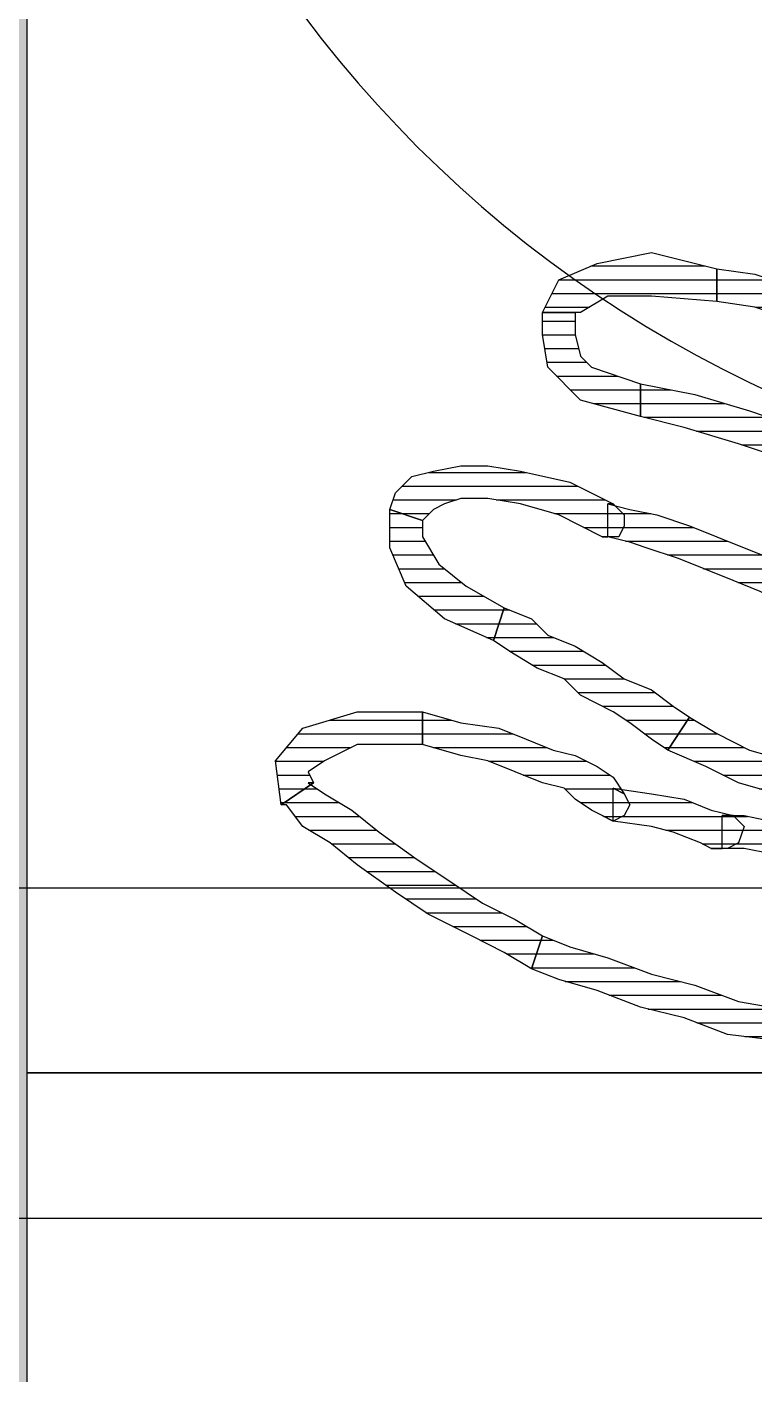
# Model space of a CAD drawing. Extents: x -29316 to 80307, y 54266 to 73016.
# Drawn here: x 21629.64 to 21636.24, y 55733.9 to 55746.14 of the extents above; entities that cross this region are included whole.
import ezdxf

# ---------------------------------------------------------------- set-up
doc = ezdxf.new("R2010")
doc.units = 0
for name, color, linetype, lineweight in [('C_Duvar', 145, 'Continuous', 30), ('PLAN', 253, 'Continuous', 15), ('Tezgah', 7, 'Continuous', 9)]:
    doc.layers.add(name, color=color, linetype=linetype, lineweight=lineweight)
for name, color, linetype in [('İnsan', 50, 'Continuous'), ('mobilya', 107, 'Continuous'), ('OC-Mutfak_Ekipman', 252, 'Continuous')]:
    doc.layers.add(name, color=color, linetype=linetype)
pattern_1 = [(360, (-5108.51305, -673.59423), (1e-16, 0.125), [25])]

# ---------------------------------------------------------------- blocks, each defined once
blk = doc.blocks.new('n98')
at = {"layer": 'PLAN'}
h = blk.add_hatch(color=256, dxfattribs=at)
h.dxf.hatch_style = 1
h.paths.add_polyline_path([(35800.244, -107005.231, 0.414214), (35801.244, -107006.231, 0.414218), (35802.244, -107005.231), (35802.244, -106909.231, 0.414214), (35801.244, -106908.231, 0.414214), (35800.244, -106909.231)])
h.paths.add_polyline_path([(35793.078, -106909.231, 0.414214), (35792.078, -106908.231, 0.414214), (35791.078, -106909.231), (35791.078, -107005.231, 0.414214), (35792.078, -107006.231, 0.414218), (35793.078, -107005.231)])
h.paths.add_polyline_path([(35781.912, -107005.231, 0.414214), (35782.912, -107006.231, 0.414218), (35783.912, -107005.231), (35783.912, -106909.231, 0.414214), (35782.912, -106908.231, 0.414214), (35781.912, -106909.231)])
blk.add_line((35800.244, -106914.231), (35793.078, -106914.231))
blk.add_lwpolyline([(35800.244, -106914.231), (35800.244, -106911.231), (35793.078, -106911.231), (35793.078, -106914.231)], close=True)
at = {"layer": 'OC-Mutfak_Ekipman'}
blk.add_line((35800.244, -107005.231), (35800.244, -106909.231), dxfattribs=at)
blk = doc.blocks.new('A$C2F7A1A77')
at = {"layer": 'mobilya', "color": 3}
blk.add_lwpolyline([(0, 37), (0, 0), (53, 0), (53, 37)], close=True, dxfattribs=at)
blk.add_lwpolyline([(3, 29), (3, 8, 0.414214), (8, 3), (45, 3, 0.414214), (50, 8), (50, 29, 0.414214), (45, 34), (8, 34, 0.414214)], format="xyb", close=True, dxfattribs=at)
for radius in [11, 8]:
    blk.add_circle((17.512, 21.815), radius, dxfattribs=at)
blk = doc.blocks.new('InsanKadın')
at = {"layer": 'İnsan'}
h = blk.add_hatch(dxfattribs=at)
h.set_pattern_fill('DC_LINES', scale=0.1, style=0)
h.set_pattern_definition(pattern_1)
edge = h.paths.add_edge_path(flags=0)
edge.add_line((15.171, 50.433), (15.418, 50.532))
edge.add_line((15.418, 50.532), (15.764, 50.632))
edge.add_line((15.764, 50.632), (16.16, 50.781))
edge.add_line((16.16, 50.781), (16.555, 50.88))
edge.add_line((16.555, 50.88), (16.952, 51.029))
edge.add_line((16.952, 51.029), (17.249, 51.079))
edge.add_line((17.249, 51.079), (17.546, 51.178))
edge.add_line((17.546, 51.178), (17.793, 51.128))
edge.add_line((17.793, 51.128), (17.793, 51.526))
edge.add_line((17.793, 51.526), (17.546, 51.476))
edge.add_line((17.546, 51.476), (17.249, 51.377))
edge.add_line((17.249, 51.377), (16.852, 51.327))
edge.add_line((16.852, 51.327), (16.457, 51.178))
edge.add_line((16.457, 51.178), (16.061, 51.079))
edge.add_line((16.061, 51.079), (15.666, 50.93))
edge.add_line((15.666, 50.93), (15.319, 50.83))
edge.add_line((15.319, 50.83), (15.072, 50.731))
h = blk.add_hatch(dxfattribs=at)
h.set_pattern_fill('DC_LINES', scale=0.1, style=0)
h.set_pattern_definition(pattern_1)
edge = h.paths.add_edge_path(flags=0)
edge.add_line((13.092, 49.042), (13.043, 49.042))
edge.add_line((13.043, 49.042), (13.191, 49.141))
edge.add_line((13.191, 49.141), (13.439, 49.29))
edge.add_line((13.439, 49.29), (13.686, 49.489))
edge.add_line((13.686, 49.489), (14.033, 49.737))
edge.add_line((14.033, 49.737), (14.33, 49.936))
edge.add_line((14.33, 49.936), (14.627, 50.135))
edge.add_line((14.627, 50.135), (14.923, 50.284))
edge.add_line((14.923, 50.284), (15.171, 50.433))
edge.add_line((15.171, 50.433), (15.072, 50.731))
edge.add_line((15.072, 50.731), (14.824, 50.582))
edge.add_line((14.824, 50.582), (14.527, 50.433))
edge.add_line((14.527, 50.433), (14.131, 50.234))
edge.add_line((14.131, 50.234), (13.835, 50.036))
edge.add_line((13.835, 50.036), (13.488, 49.787))
edge.add_line((13.488, 49.787), (13.241, 49.588))
edge.add_line((13.241, 49.588), (12.994, 49.439))
edge.add_line((12.994, 49.439), (12.845, 49.241))
edge.add_line((12.845, 49.241), (12.796, 49.241))
h = blk.add_hatch(dxfattribs=at)
h.set_pattern_fill('DC_LINES', scale=0.1, style=0)
h.set_pattern_definition(pattern_1)
edge = h.paths.add_edge_path(flags=0)
edge.add_line((19.079, 49.439), (19.079, 49.737))
edge.add_line((19.079, 49.737), (18.832, 49.737))
edge.add_line((18.832, 49.737), (18.535, 49.688))
edge.add_line((18.535, 49.688), (18.188, 49.737))
edge.add_line((18.188, 49.737), (17.891, 49.737))
edge.add_line((17.891, 49.737), (17.546, 49.737))
edge.add_line((17.546, 49.737), (17.249, 49.688))
edge.add_line((17.249, 49.688), (17.001, 49.638))
edge.add_line((17.001, 49.638), (16.803, 49.638))
edge.add_line((16.803, 49.638), (16.803, 49.34))
edge.add_line((16.803, 49.34), (17.001, 49.34))
edge.add_line((17.001, 49.34), (17.249, 49.39))
edge.add_line((17.249, 49.39), (17.546, 49.34))
edge.add_line((17.546, 49.34), (17.891, 49.34))
edge.add_line((17.891, 49.34), (18.188, 49.34))
edge.add_line((18.188, 49.34), (18.535, 49.39))
edge.add_line((18.535, 49.39), (18.832, 49.439))
edge.add_line((18.832, 49.439), (19.079, 49.439))
edge.add_line((19.079, 49.439), (19.079, 49.737))
edge.add_line((19.079, 49.737), (19.079, 49.439))
edge.add_line((19.079, 49.439), (19.178, 49.489))
edge.add_line((19.178, 49.489), (19.227, 49.588))
edge.add_line((19.227, 49.588), (19.178, 49.688))
edge.add_line((19.178, 49.688), (19.079, 49.737))
h = blk.add_hatch(dxfattribs=at)
h.set_pattern_fill('DC_LINES', scale=0.1, style=0)
h.set_pattern_definition(pattern_1)
edge = h.paths.add_edge_path(flags=0)
edge.add_line((16.803, 49.638), (16.704, 49.638))
edge.add_line((16.704, 49.638), (16.605, 49.588))
edge.add_line((16.605, 49.588), (16.358, 49.489))
edge.add_line((16.358, 49.489), (16.16, 49.439))
edge.add_line((16.16, 49.439), (15.813, 49.39))
edge.add_line((15.813, 49.39), (15.813, 49.092))
edge.add_line((15.813, 49.092), (16.16, 49.141))
edge.add_line((16.16, 49.141), (16.457, 49.191))
edge.add_line((16.457, 49.191), (16.704, 49.29))
edge.add_line((16.704, 49.29), (16.902, 49.34))
edge.add_line((16.902, 49.34), (16.803, 49.34))
edge.add_line((16.803, 49.34), (16.902, 49.34))
edge.add_line((16.902, 49.34), (17.001, 49.439))
edge.add_line((17.001, 49.439), (16.952, 49.588))
edge.add_line((16.952, 49.588), (16.852, 49.638))
edge.add_line((16.852, 49.638), (16.704, 49.638))
h = blk.add_hatch(dxfattribs=at)
h.set_pattern_fill('DC_LINES', scale=0.1, style=0)
h.set_pattern_definition(pattern_1)
edge = h.paths.add_edge_path(flags=0)
edge.add_line((15.813, 49.39), (15.714, 49.34))
edge.add_line((15.714, 49.34), (15.616, 49.29))
edge.add_line((15.616, 49.29), (15.467, 49.191))
edge.add_line((15.467, 49.191), (15.369, 49.092))
edge.add_line((15.369, 49.092), (15.171, 49.042))
edge.add_line((15.171, 49.042), (14.923, 48.943))
edge.add_line((14.923, 48.943), (14.675, 48.843))
edge.add_line((14.675, 48.843), (14.428, 48.794))
edge.add_line((14.428, 48.794), (14.082, 48.694))
edge.add_line((14.082, 48.694), (14.082, 48.396))
edge.add_line((14.082, 48.396), (14.428, 48.496))
edge.add_line((14.428, 48.496), (14.775, 48.545))
edge.add_line((14.775, 48.545), (15.022, 48.645))
edge.add_line((15.022, 48.645), (15.269, 48.744))
edge.add_line((15.269, 48.744), (15.467, 48.794))
edge.add_line((15.467, 48.794), (15.666, 48.893))
edge.add_line((15.666, 48.893), (15.813, 48.992))
edge.add_line((15.813, 48.992), (15.913, 49.141))
edge.add_line((15.913, 49.141), (15.813, 49.092))
edge.add_line((15.813, 49.092), (15.913, 49.141))
edge.add_line((15.913, 49.141), (15.963, 49.241))
edge.add_line((15.963, 49.241), (15.913, 49.34))
edge.add_line((15.913, 49.34), (15.813, 49.39))
edge.add_line((15.813, 49.39), (15.714, 49.34))
h = blk.add_hatch(dxfattribs=at)
h.set_pattern_fill('DC_LINES', scale=0.1, style=0)
h.set_pattern_definition(pattern_1)
edge = h.paths.add_edge_path(flags=0)
edge.add_line((14.082, 48.694), (13.488, 48.694))
edge.add_line((13.488, 48.694), (13.191, 48.843))
edge.add_line((13.191, 48.843), (13.043, 48.943))
edge.add_line((13.043, 48.943), (13.092, 49.042))
edge.add_line((13.092, 49.042), (12.796, 49.241))
edge.add_line((12.796, 49.241), (12.747, 48.843))
edge.add_line((12.747, 48.843), (12.994, 48.545))
edge.add_line((12.994, 48.545), (13.488, 48.396))
edge.add_line((13.488, 48.396), (14.082, 48.396))
h = blk.add_hatch(dxfattribs=at)
h.set_pattern_fill('DC_LINES', scale=0.1, style=0)
h.set_pattern_definition(pattern_1)
edge = h.paths.add_edge_path(flags=0)
edge.add_line((16.506, 48.446), (16.754, 48.595))
edge.add_line((16.754, 48.595), (17.05, 48.744))
edge.add_line((17.05, 48.744), (17.397, 48.843))
edge.add_line((17.397, 48.843), (17.743, 48.943))
edge.add_line((17.743, 48.943), (17.644, 49.241))
edge.add_line((17.644, 49.241), (17.298, 49.141))
edge.add_line((17.298, 49.141), (16.952, 49.042))
edge.add_line((16.952, 49.042), (16.655, 48.893))
edge.add_line((16.655, 48.893), (16.308, 48.744))
h = blk.add_hatch(dxfattribs=at)
h.set_pattern_fill('DC_LINES', scale=0.1, style=0)
h.set_pattern_definition(pattern_1)
edge = h.paths.add_edge_path(flags=0)
edge.add_line((16.506, 48.446), (16.754, 48.595))
edge.add_line((16.754, 48.595), (17.05, 48.744))
edge.add_line((17.05, 48.744), (17.397, 48.843))
edge.add_line((17.397, 48.843), (17.743, 48.943))
edge.add_line((17.743, 48.943), (17.644, 49.241))
edge.add_line((17.644, 49.241), (17.298, 49.141))
edge.add_line((17.298, 49.141), (16.952, 49.042))
edge.add_line((16.952, 49.042), (16.655, 48.893))
edge.add_line((16.655, 48.893), (16.308, 48.744))
h = blk.add_hatch(dxfattribs=at)
h.set_pattern_fill('DC_LINES', scale=0.1, style=0)
h.set_pattern_definition(pattern_1)
edge = h.paths.add_edge_path(flags=0)
edge.add_line((14.824, 47.452), (15.072, 47.552))
edge.add_line((15.072, 47.552), (15.22, 47.701))
edge.add_line((15.22, 47.701), (15.467, 47.8))
edge.add_line((15.467, 47.8), (15.714, 47.949))
edge.add_line((15.714, 47.949), (15.913, 48.098))
edge.add_line((15.913, 48.098), (16.16, 48.198))
edge.add_line((16.16, 48.198), (16.358, 48.347))
edge.add_line((16.358, 48.347), (16.506, 48.446))
edge.add_line((16.506, 48.446), (16.308, 48.744))
edge.add_line((16.308, 48.744), (16.16, 48.645))
edge.add_line((16.16, 48.645), (15.963, 48.496))
edge.add_line((15.963, 48.496), (15.813, 48.396))
edge.add_line((15.813, 48.396), (15.517, 48.247))
edge.add_line((15.517, 48.247), (15.369, 48.098))
edge.add_line((15.369, 48.098), (15.121, 47.999))
edge.add_line((15.121, 47.999), (14.874, 47.85))
edge.add_line((14.874, 47.85), (14.725, 47.75))
h = blk.add_hatch(dxfattribs=at)
h.set_pattern_fill('DC_LINES', scale=0.1, style=0)
h.set_pattern_definition(pattern_1)
edge = h.paths.add_edge_path(flags=0)
edge.add_line((14.824, 47.452), (15.072, 47.552))
edge.add_line((15.072, 47.552), (15.22, 47.701))
edge.add_line((15.22, 47.701), (15.467, 47.8))
edge.add_line((15.467, 47.8), (15.714, 47.949))
edge.add_line((15.714, 47.949), (15.913, 48.098))
edge.add_line((15.913, 48.098), (16.16, 48.198))
edge.add_line((16.16, 48.198), (16.358, 48.347))
edge.add_line((16.358, 48.347), (16.506, 48.446))
edge.add_line((16.506, 48.446), (16.308, 48.744))
edge.add_line((16.308, 48.744), (16.16, 48.645))
edge.add_line((16.16, 48.645), (15.963, 48.496))
edge.add_line((15.963, 48.496), (15.813, 48.396))
edge.add_line((15.813, 48.396), (15.517, 48.247))
edge.add_line((15.517, 48.247), (15.369, 48.098))
edge.add_line((15.369, 48.098), (15.121, 47.999))
edge.add_line((15.121, 47.999), (14.874, 47.85))
edge.add_line((14.874, 47.85), (14.725, 47.75))
h = blk.add_hatch(dxfattribs=at)
h.set_pattern_fill('DC_LINES', scale=0.1, style=0)
h.set_pattern_definition(pattern_1)
edge = h.paths.add_edge_path(flags=0)
edge.add_line((14.082, 46.658), (14.082, 46.807))
edge.add_line((14.082, 46.807), (14.23, 47.055))
edge.add_line((14.23, 47.055), (14.478, 47.254))
edge.add_line((14.478, 47.254), (14.824, 47.452))
edge.add_line((14.824, 47.452), (14.725, 47.75))
edge.add_line((14.725, 47.75), (14.28, 47.552))
edge.add_line((14.28, 47.552), (13.933, 47.254))
edge.add_line((13.933, 47.254), (13.785, 46.906))
edge.add_line((13.785, 46.906), (13.785, 46.558))
h = blk.add_hatch(dxfattribs=at)
h.set_pattern_fill('DC_LINES', scale=0.1, style=0)
h.set_pattern_definition(pattern_1)
edge = h.paths.add_edge_path(flags=0)
edge.add_line((14.082, 46.658), (14.082, 46.807))
edge.add_line((14.082, 46.807), (14.23, 47.055))
edge.add_line((14.23, 47.055), (14.478, 47.254))
edge.add_line((14.478, 47.254), (14.824, 47.452))
edge.add_line((14.824, 47.452), (14.725, 47.75))
edge.add_line((14.725, 47.75), (14.28, 47.552))
edge.add_line((14.28, 47.552), (13.933, 47.254))
edge.add_line((13.933, 47.254), (13.785, 46.906))
edge.add_line((13.785, 46.906), (13.785, 46.558))
h = blk.add_hatch(dxfattribs=at)
h.set_pattern_fill('DC_LINES', scale=0.1, style=0)
h.set_pattern_definition(pattern_1)
edge = h.paths.add_edge_path(flags=0)
edge.add_line((17.496, 47.502), (17.347, 47.403))
edge.add_line((17.347, 47.403), (17.149, 47.303))
edge.add_line((17.149, 47.303), (16.902, 47.204))
edge.add_line((16.902, 47.204), (16.655, 47.105))
edge.add_line((16.655, 47.105), (16.407, 47.005))
edge.add_line((16.407, 47.005), (16.111, 46.906))
edge.add_line((16.111, 46.906), (15.963, 46.856))
edge.add_line((15.963, 46.856), (15.764, 46.807))
edge.add_line((15.764, 46.807), (15.764, 46.509))
edge.add_line((15.764, 46.509), (15.963, 46.558))
edge.add_line((15.963, 46.558), (16.21, 46.608))
edge.add_line((16.21, 46.608), (16.506, 46.707))
edge.add_line((16.506, 46.707), (16.754, 46.807))
edge.add_line((16.754, 46.807), (17.001, 46.906))
edge.add_line((17.001, 46.906), (17.249, 47.005))
edge.add_line((17.249, 47.005), (17.446, 47.105))
edge.add_line((17.446, 47.105), (17.594, 47.204))
h = blk.add_hatch(dxfattribs=at)
h.set_pattern_fill('DC_LINES', scale=0.1, style=0)
h.set_pattern_definition(pattern_1)
edge = h.paths.add_edge_path(flags=0)
edge.add_line((17.496, 47.502), (17.347, 47.403))
edge.add_line((17.347, 47.403), (17.149, 47.303))
edge.add_line((17.149, 47.303), (16.902, 47.204))
edge.add_line((16.902, 47.204), (16.655, 47.105))
edge.add_line((16.655, 47.105), (16.407, 47.005))
edge.add_line((16.407, 47.005), (16.111, 46.906))
edge.add_line((16.111, 46.906), (15.963, 46.856))
edge.add_line((15.963, 46.856), (15.764, 46.807))
edge.add_line((15.764, 46.807), (15.764, 46.509))
edge.add_line((15.764, 46.509), (15.963, 46.558))
edge.add_line((15.963, 46.558), (16.21, 46.608))
edge.add_line((16.21, 46.608), (16.506, 46.707))
edge.add_line((16.506, 46.707), (16.754, 46.807))
edge.add_line((16.754, 46.807), (17.001, 46.906))
edge.add_line((17.001, 46.906), (17.249, 47.005))
edge.add_line((17.249, 47.005), (17.446, 47.105))
edge.add_line((17.446, 47.105), (17.594, 47.204))
h = blk.add_hatch(dxfattribs=at)
h.set_pattern_fill('DC_LINES', scale=0.1, style=0)
h.set_pattern_definition(pattern_1)
edge = h.paths.add_edge_path(flags=0)
edge.add_line((16.061, 45.416), (16.555, 45.515))
edge.add_line((16.555, 45.515), (17.05, 45.664))
edge.add_line((17.05, 45.664), (17.496, 45.813))
edge.add_line((17.496, 45.813), (17.891, 46.012))
edge.add_line((17.891, 46.012), (18.288, 46.211))
edge.add_line((18.288, 46.211), (18.733, 46.459))
edge.add_line((18.733, 46.459), (19.03, 46.658))
edge.add_line((19.03, 46.658), (19.327, 46.807))
edge.add_line((19.327, 46.807), (19.227, 47.105))
edge.add_line((19.227, 47.105), (18.93, 46.956))
edge.add_line((18.93, 46.956), (18.535, 46.757))
edge.add_line((18.535, 46.757), (18.188, 46.509))
edge.add_line((18.188, 46.509), (17.793, 46.31))
edge.add_line((17.793, 46.31), (17.397, 46.111))
edge.add_line((17.397, 46.111), (16.952, 45.962))
edge.add_line((16.952, 45.962), (16.457, 45.813))
edge.add_line((16.457, 45.813), (16.061, 45.714))
h = blk.add_hatch(dxfattribs=at)
h.set_pattern_fill('DC_LINES', scale=0.1, style=0)
h.set_pattern_definition(pattern_1)
edge = h.paths.add_edge_path(flags=0)
edge.add_line((16.061, 45.416), (16.555, 45.515))
edge.add_line((16.555, 45.515), (17.05, 45.664))
edge.add_line((17.05, 45.664), (17.496, 45.813))
edge.add_line((17.496, 45.813), (17.891, 46.012))
edge.add_line((17.891, 46.012), (18.288, 46.211))
edge.add_line((18.288, 46.211), (18.733, 46.459))
edge.add_line((18.733, 46.459), (19.03, 46.658))
edge.add_line((19.03, 46.658), (19.327, 46.807))
edge.add_line((19.327, 46.807), (19.227, 47.105))
edge.add_line((19.227, 47.105), (18.93, 46.956))
edge.add_line((18.93, 46.956), (18.535, 46.757))
edge.add_line((18.535, 46.757), (18.188, 46.509))
edge.add_line((18.188, 46.509), (17.793, 46.31))
edge.add_line((17.793, 46.31), (17.397, 46.111))
edge.add_line((17.397, 46.111), (16.952, 45.962))
edge.add_line((16.952, 45.962), (16.457, 45.813))
edge.add_line((16.457, 45.813), (16.061, 45.714))
h = blk.add_hatch(dxfattribs=at)
h.set_pattern_fill('DC_LINES', scale=0.1, style=0)
h.set_pattern_definition(pattern_1)
edge = h.paths.add_edge_path(flags=0)
edge.add_line((15.764, 46.807), (15.714, 46.807))
edge.add_line((15.714, 46.807), (15.319, 46.608))
edge.add_line((15.319, 46.608), (14.972, 46.509))
edge.add_line((14.972, 46.509), (14.675, 46.459))
edge.add_line((14.675, 46.459), (14.428, 46.459))
edge.add_line((14.428, 46.459), (14.28, 46.509))
edge.add_line((14.28, 46.509), (14.181, 46.558))
edge.add_line((14.181, 46.558), (14.131, 46.608))
edge.add_line((14.131, 46.608), (14.082, 46.658))
edge.add_line((14.082, 46.658), (13.785, 46.558))
edge.add_line((13.785, 46.558), (13.835, 46.409))
edge.add_line((13.835, 46.409), (13.983, 46.26))
edge.add_line((13.983, 46.26), (14.181, 46.211))
edge.add_line((14.181, 46.211), (14.428, 46.161))
edge.add_line((14.428, 46.161), (14.675, 46.161))
edge.add_line((14.675, 46.161), (14.972, 46.211))
edge.add_line((14.972, 46.211), (15.418, 46.31))
edge.add_line((15.418, 46.31), (15.813, 46.509))
edge.add_line((15.813, 46.509), (15.764, 46.509))
edge.add_line((15.764, 46.509), (15.813, 46.509))
edge.add_line((15.813, 46.509), (15.913, 46.608))
edge.add_line((15.913, 46.608), (15.913, 46.707))
edge.add_line((15.913, 46.707), (15.863, 46.807))
edge.add_line((15.863, 46.807), (15.714, 46.807))
h = blk.add_hatch(dxfattribs=at)
h.set_pattern_fill('DC_LINES', scale=0.1, style=0)
h.set_pattern_definition(pattern_1)
edge = h.paths.add_edge_path(flags=0)
edge.add_line((15.764, 46.807), (15.714, 46.807))
edge.add_line((15.714, 46.807), (15.319, 46.608))
edge.add_line((15.319, 46.608), (14.972, 46.509))
edge.add_line((14.972, 46.509), (14.675, 46.459))
edge.add_line((14.675, 46.459), (14.428, 46.459))
edge.add_line((14.428, 46.459), (14.28, 46.509))
edge.add_line((14.28, 46.509), (14.181, 46.558))
edge.add_line((14.181, 46.558), (14.131, 46.608))
edge.add_line((14.131, 46.608), (14.082, 46.658))
edge.add_line((14.082, 46.658), (13.785, 46.558))
edge.add_line((13.785, 46.558), (13.835, 46.409))
edge.add_line((13.835, 46.409), (13.983, 46.26))
edge.add_line((13.983, 46.26), (14.181, 46.211))
edge.add_line((14.181, 46.211), (14.428, 46.161))
edge.add_line((14.428, 46.161), (14.675, 46.161))
edge.add_line((14.675, 46.161), (14.972, 46.211))
edge.add_line((14.972, 46.211), (15.418, 46.31))
edge.add_line((15.418, 46.31), (15.813, 46.509))
edge.add_line((15.813, 46.509), (15.764, 46.509))
edge.add_line((15.764, 46.509), (15.813, 46.509))
edge.add_line((15.813, 46.509), (15.913, 46.608))
edge.add_line((15.913, 46.608), (15.913, 46.707))
edge.add_line((15.913, 46.707), (15.863, 46.807))
edge.add_line((15.863, 46.807), (15.714, 46.807))
h = blk.add_hatch(dxfattribs=at)
h.set_pattern_fill('DC_LINES', scale=0.1, style=0)
h.set_pattern_definition(pattern_1)
edge = h.paths.add_edge_path(flags=0)
edge.add_line((15.467, 44.77), (15.467, 44.969))
edge.add_line((15.467, 44.969), (15.517, 45.167))
edge.add_line((15.517, 45.167), (15.616, 45.267))
edge.add_line((15.616, 45.267), (16.061, 45.416))
edge.add_line((16.061, 45.416), (16.061, 45.714))
edge.add_line((16.061, 45.714), (15.517, 45.565))
edge.add_line((15.517, 45.565), (15.22, 45.267))
edge.add_line((15.22, 45.267), (15.171, 44.969))
edge.add_line((15.171, 44.969), (15.171, 44.77))
h = blk.add_hatch(dxfattribs=at)
h.set_pattern_fill('DC_LINES', scale=0.1, style=0)
h.set_pattern_definition(pattern_1)
edge = h.paths.add_edge_path(flags=0)
edge.add_line((15.467, 44.77), (15.467, 44.969))
edge.add_line((15.467, 44.969), (15.517, 45.167))
edge.add_line((15.517, 45.167), (15.616, 45.267))
edge.add_line((15.616, 45.267), (16.061, 45.416))
edge.add_line((16.061, 45.416), (16.061, 45.714))
edge.add_line((16.061, 45.714), (15.517, 45.565))
edge.add_line((15.517, 45.565), (15.22, 45.267))
edge.add_line((15.22, 45.267), (15.171, 44.969))
edge.add_line((15.171, 44.969), (15.171, 44.77))
h = blk.add_hatch(dxfattribs=at)
h.set_pattern_fill('DC_LINES', scale=0.1, style=0)
h.set_pattern_definition(pattern_1)
edge = h.paths.add_edge_path(flags=0)
edge.add_line((18.733, 45.267), (18.633, 45.167))
edge.add_line((18.633, 45.167), (18.436, 45.118))
edge.add_line((18.436, 45.118), (18.238, 45.018))
edge.add_line((18.238, 45.018), (17.991, 44.969))
edge.add_line((17.991, 44.969), (17.743, 44.869))
edge.add_line((17.743, 44.869), (17.397, 44.82))
edge.add_line((17.397, 44.82), (17.1, 44.72))
edge.add_line((17.1, 44.72), (16.754, 44.671))
edge.add_line((16.754, 44.671), (16.754, 44.373))
edge.add_line((16.754, 44.373), (17.1, 44.422))
edge.add_line((17.1, 44.422), (17.397, 44.522))
edge.add_line((17.397, 44.522), (17.743, 44.571))
edge.add_line((17.743, 44.571), (18.089, 44.671))
edge.add_line((18.089, 44.671), (18.337, 44.72))
edge.add_line((18.337, 44.72), (18.535, 44.82))
edge.add_line((18.535, 44.82), (18.733, 44.869))
edge.add_line((18.733, 44.869), (18.93, 44.969))
h = blk.add_hatch(dxfattribs=at)
h.set_pattern_fill('DC_LINES', scale=0.1, style=0)
h.set_pattern_definition(pattern_1)
edge = h.paths.add_edge_path(flags=0)
edge.add_line((18.733, 45.267), (18.633, 45.167))
edge.add_line((18.633, 45.167), (18.436, 45.118))
edge.add_line((18.436, 45.118), (18.238, 45.018))
edge.add_line((18.238, 45.018), (17.991, 44.969))
edge.add_line((17.991, 44.969), (17.743, 44.869))
edge.add_line((17.743, 44.869), (17.397, 44.82))
edge.add_line((17.397, 44.82), (17.1, 44.72))
edge.add_line((17.1, 44.72), (16.754, 44.671))
edge.add_line((16.754, 44.671), (16.754, 44.373))
edge.add_line((16.754, 44.373), (17.1, 44.422))
edge.add_line((17.1, 44.422), (17.397, 44.522))
edge.add_line((17.397, 44.522), (17.743, 44.571))
edge.add_line((17.743, 44.571), (18.089, 44.671))
edge.add_line((18.089, 44.671), (18.337, 44.72))
edge.add_line((18.337, 44.72), (18.535, 44.82))
edge.add_line((18.535, 44.82), (18.733, 44.869))
edge.add_line((18.733, 44.869), (18.93, 44.969))
h = blk.add_hatch(dxfattribs=at)
h.set_pattern_fill('DC_LINES', scale=0.1, style=0)
h.set_pattern_definition(pattern_1)
edge = h.paths.add_edge_path(flags=0)
edge.add_line((16.754, 44.671), (16.16, 44.621))
edge.add_line((16.16, 44.621), (15.764, 44.621))
edge.add_line((15.764, 44.621), (15.517, 44.77))
edge.add_line((15.517, 44.77), (15.467, 44.77))
edge.add_line((15.467, 44.77), (15.171, 44.77))
edge.add_line((15.171, 44.77), (15.319, 44.472))
edge.add_line((15.319, 44.472), (15.666, 44.323))
edge.add_line((15.666, 44.323), (16.16, 44.224))
edge.add_line((16.16, 44.224), (16.754, 44.373))
h = blk.add_hatch(dxfattribs=at)
h.set_pattern_fill('DC_LINES', scale=0.1, style=0)
h.set_pattern_definition(pattern_1)
edge = h.paths.add_edge_path(flags=0)
edge.add_line((16.754, 44.671), (16.16, 44.621))
edge.add_line((16.16, 44.621), (15.764, 44.621))
edge.add_line((15.764, 44.621), (15.517, 44.77))
edge.add_line((15.517, 44.77), (15.467, 44.77))
edge.add_line((15.467, 44.77), (15.171, 44.77))
edge.add_line((15.171, 44.77), (15.319, 44.472))
edge.add_line((15.319, 44.472), (15.666, 44.323))
edge.add_line((15.666, 44.323), (16.16, 44.224))
edge.add_line((16.16, 44.224), (16.754, 44.373))
at = {"layer": 'İnsan', "color": 7, "flags": 128}
for points in [[(15.171, 50.433), (15.171, 50.433), (15.418, 50.532), (15.764, 50.632), (16.16, 50.781), (16.555, 50.88), (16.952, 51.029), (17.249, 51.079), (17.546, 51.178), (17.793, 51.128), (17.793, 51.526), (17.546, 51.476), (17.249, 51.377), (16.852, 51.327), (16.457, 51.178), (16.061, 51.079), (15.666, 50.93), (15.319, 50.83), (15.072, 50.731), (15.072, 50.731), (15.171, 50.433)], [(13.092, 49.042), (13.043, 49.042), (13.191, 49.141), (13.439, 49.29), (13.686, 49.489), (14.033, 49.737), (14.33, 49.936), (14.627, 50.135), (14.923, 50.284), (15.171, 50.433), (15.072, 50.731), (14.824, 50.582), (14.527, 50.433), (14.131, 50.234), (13.835, 50.036), (13.488, 49.787), (13.241, 49.588), (12.994, 49.439), (12.845, 49.241), (12.796, 49.241), (13.092, 49.042)], [(16.803, 49.638), (16.704, 49.638), (16.605, 49.588), (16.358, 49.489), (16.16, 49.439), (15.813, 49.39), (15.813, 49.092), (16.16, 49.141), (16.457, 49.191), (16.704, 49.29), (16.902, 49.34), (16.803, 49.34), (16.902, 49.34), (17.001, 49.439), (16.952, 49.588), (16.852, 49.638), (16.704, 49.638), (16.803, 49.638)], [(15.813, 49.39), (15.714, 49.34), (15.616, 49.29), (15.467, 49.191), (15.369, 49.092), (15.171, 49.042), (14.923, 48.943), (14.675, 48.843), (14.428, 48.794), (14.082, 48.694), (14.082, 48.396), (14.428, 48.496), (14.775, 48.545), (15.022, 48.645), (15.269, 48.744), (15.467, 48.794), (15.666, 48.893), (15.813, 48.992), (15.913, 49.141), (15.813, 49.092), (15.913, 49.141), (15.963, 49.241), (15.913, 49.34), (15.813, 49.39), (15.714, 49.34), (15.813, 49.39)], [(14.082, 48.694), (14.082, 48.694), (13.488, 48.694), (13.191, 48.843), (13.043, 48.943), (13.092, 49.042), (12.796, 49.241), (12.747, 48.843), (12.994, 48.545), (13.488, 48.396), (14.082, 48.396), (14.082, 48.396), (14.082, 48.694)], [(16.506, 48.446), (16.506, 48.446), (16.754, 48.595), (17.05, 48.744), (17.397, 48.843), (17.743, 48.943), (17.644, 49.241), (17.298, 49.141), (16.952, 49.042), (16.655, 48.893), (16.308, 48.744), (16.308, 48.744), (16.506, 48.446)], [(16.506, 48.446), (16.506, 48.446), (16.754, 48.595), (17.05, 48.744), (17.397, 48.843), (17.743, 48.943), (17.644, 49.241), (17.298, 49.141), (16.952, 49.042), (16.655, 48.893), (16.308, 48.744), (16.308, 48.744), (16.506, 48.446)], [(14.824, 47.452), (14.824, 47.452), (15.072, 47.552), (15.22, 47.701), (15.467, 47.8), (15.714, 47.949), (15.913, 48.098), (16.16, 48.198), (16.358, 48.347), (16.506, 48.446), (16.308, 48.744), (16.16, 48.645), (15.963, 48.496), (15.813, 48.396), (15.517, 48.247), (15.369, 48.098), (15.121, 47.999), (14.874, 47.85), (14.725, 47.75), (14.725, 47.75), (14.824, 47.452)], [(14.824, 47.452), (14.824, 47.452), (15.072, 47.552), (15.22, 47.701), (15.467, 47.8), (15.714, 47.949), (15.913, 48.098), (16.16, 48.198), (16.358, 48.347), (16.506, 48.446), (16.308, 48.744), (16.16, 48.645), (15.963, 48.496), (15.813, 48.396), (15.517, 48.247), (15.369, 48.098), (15.121, 47.999), (14.874, 47.85), (14.725, 47.75), (14.725, 47.75), (14.824, 47.452)], [(14.082, 46.658), (14.082, 46.658), (14.082, 46.807), (14.23, 47.055), (14.478, 47.254), (14.824, 47.452), (14.725, 47.75), (14.28, 47.552), (13.933, 47.254), (13.785, 46.906), (13.785, 46.558), (13.785, 46.558), (14.082, 46.658)], [(14.082, 46.658), (14.082, 46.658), (14.082, 46.807), (14.23, 47.055), (14.478, 47.254), (14.824, 47.452), (14.725, 47.75), (14.28, 47.552), (13.933, 47.254), (13.785, 46.906), (13.785, 46.558), (13.785, 46.558), (14.082, 46.658)], [(17.496, 47.502), (17.496, 47.502), (17.347, 47.403), (17.149, 47.303), (16.902, 47.204), (16.655, 47.105), (16.407, 47.005), (16.111, 46.906), (15.963, 46.856), (15.764, 46.807), (15.764, 46.509), (15.963, 46.558), (16.21, 46.608), (16.506, 46.707), (16.754, 46.807), (17.001, 46.906), (17.249, 47.005), (17.446, 47.105), (17.594, 47.204), (17.594, 47.204), (17.496, 47.502)], [(17.496, 47.502), (17.496, 47.502), (17.347, 47.403), (17.149, 47.303), (16.902, 47.204), (16.655, 47.105), (16.407, 47.005), (16.111, 46.906), (15.963, 46.856), (15.764, 46.807), (15.764, 46.509), (15.963, 46.558), (16.21, 46.608), (16.506, 46.707), (16.754, 46.807), (17.001, 46.906), (17.249, 47.005), (17.446, 47.105), (17.594, 47.204), (17.594, 47.204), (17.496, 47.502)], [(16.061, 45.416), (16.061, 45.416), (16.555, 45.515), (17.05, 45.664), (17.496, 45.813), (17.891, 46.012), (18.288, 46.211), (18.733, 46.459), (19.03, 46.658), (19.327, 46.807), (19.227, 47.105), (18.93, 46.956), (18.535, 46.757), (18.188, 46.509), (17.793, 46.31), (17.397, 46.111), (16.952, 45.962), (16.457, 45.813), (16.061, 45.714), (16.061, 45.714), (16.061, 45.416)], [(16.061, 45.416), (16.061, 45.416), (16.555, 45.515), (17.05, 45.664), (17.496, 45.813), (17.891, 46.012), (18.288, 46.211), (18.733, 46.459), (19.03, 46.658), (19.327, 46.807), (19.227, 47.105), (18.93, 46.956), (18.535, 46.757), (18.188, 46.509), (17.793, 46.31), (17.397, 46.111), (16.952, 45.962), (16.457, 45.813), (16.061, 45.714), (16.061, 45.714), (16.061, 45.416)], [(15.764, 46.807), (15.714, 46.807), (15.319, 46.608), (14.972, 46.509), (14.675, 46.459), (14.428, 46.459), (14.28, 46.509), (14.181, 46.558), (14.131, 46.608), (14.082, 46.658), (13.785, 46.558), (13.835, 46.409), (13.983, 46.26), (14.181, 46.211), (14.428, 46.161), (14.675, 46.161), (14.972, 46.211), (15.418, 46.31), (15.813, 46.509), (15.764, 46.509), (15.813, 46.509), (15.913, 46.608), (15.913, 46.707), (15.863, 46.807), (15.714, 46.807), (15.764, 46.807)], [(15.764, 46.807), (15.714, 46.807), (15.319, 46.608), (14.972, 46.509), (14.675, 46.459), (14.428, 46.459), (14.28, 46.509), (14.181, 46.558), (14.131, 46.608), (14.082, 46.658), (13.785, 46.558), (13.835, 46.409), (13.983, 46.26), (14.181, 46.211), (14.428, 46.161), (14.675, 46.161), (14.972, 46.211), (15.418, 46.31), (15.813, 46.509), (15.764, 46.509), (15.813, 46.509), (15.913, 46.608), (15.913, 46.707), (15.863, 46.807), (15.714, 46.807), (15.764, 46.807)], [(15.467, 44.77), (15.467, 44.77), (15.467, 44.969), (15.517, 45.167), (15.616, 45.267), (16.061, 45.416), (16.061, 45.714), (15.517, 45.565), (15.22, 45.267), (15.171, 44.969), (15.171, 44.77), (15.171, 44.77), (15.467, 44.77)], [(15.467, 44.77), (15.467, 44.77), (15.467, 44.969), (15.517, 45.167), (15.616, 45.267), (16.061, 45.416), (16.061, 45.714), (15.517, 45.565), (15.22, 45.267), (15.171, 44.969), (15.171, 44.77), (15.171, 44.77), (15.467, 44.77)], [(18.733, 45.267), (18.733, 45.267), (18.633, 45.167), (18.436, 45.118), (18.238, 45.018), (17.991, 44.969), (17.743, 44.869), (17.397, 44.82), (17.1, 44.72), (16.754, 44.671), (16.754, 44.373), (17.1, 44.422), (17.397, 44.522), (17.743, 44.571), (18.089, 44.671), (18.337, 44.72), (18.535, 44.82), (18.733, 44.869), (18.93, 44.969), (18.93, 44.969), (18.733, 45.267)], [(18.733, 45.267), (18.733, 45.267), (18.633, 45.167), (18.436, 45.118), (18.238, 45.018), (17.991, 44.969), (17.743, 44.869), (17.397, 44.82), (17.1, 44.72), (16.754, 44.671), (16.754, 44.373), (17.1, 44.422), (17.397, 44.522), (17.743, 44.571), (18.089, 44.671), (18.337, 44.72), (18.535, 44.82), (18.733, 44.869), (18.93, 44.969), (18.93, 44.969), (18.733, 45.267)], [(16.754, 44.671), (16.754, 44.671), (16.16, 44.621), (15.764, 44.621), (15.517, 44.77), (15.467, 44.77), (15.171, 44.77), (15.319, 44.472), (15.666, 44.323), (16.16, 44.224), (16.754, 44.373), (16.754, 44.373), (16.754, 44.671)], [(16.754, 44.671), (16.754, 44.671), (16.16, 44.621), (15.764, 44.621), (15.517, 44.77), (15.467, 44.77), (15.171, 44.77), (15.319, 44.472), (15.666, 44.323), (16.16, 44.224), (16.754, 44.373), (16.754, 44.373), (16.754, 44.671)]]:
    blk.add_lwpolyline(points, close=True, dxfattribs=at)
blk.add_lwpolyline([(17.249, 49.688), (17.001, 49.638), (16.803, 49.638), (16.803, 49.34), (17.001, 49.34), (17.249, 49.39)], dxfattribs=at)
at = {"layer": 'İnsan', "color": 7, "rotation": 270}
blk.add_blockref('A$C2F7A1A77', (0, 53), dxfattribs=at)

msp = doc.modelspace()

# ---------------------------------------------------------------- block references
at = {"layer": 'C_Duvar', "rotation": 180}
msp.add_blockref('n98', (57429.883, -51177.59), dxfattribs=at)
at = {"layer": 'Tezgah', "xscale": -1, "rotation": 180}
msp.add_blockref('InsanKadın', (21619.151, 55788.316), dxfattribs=at)

doc.saveas('drawing.dxf')
